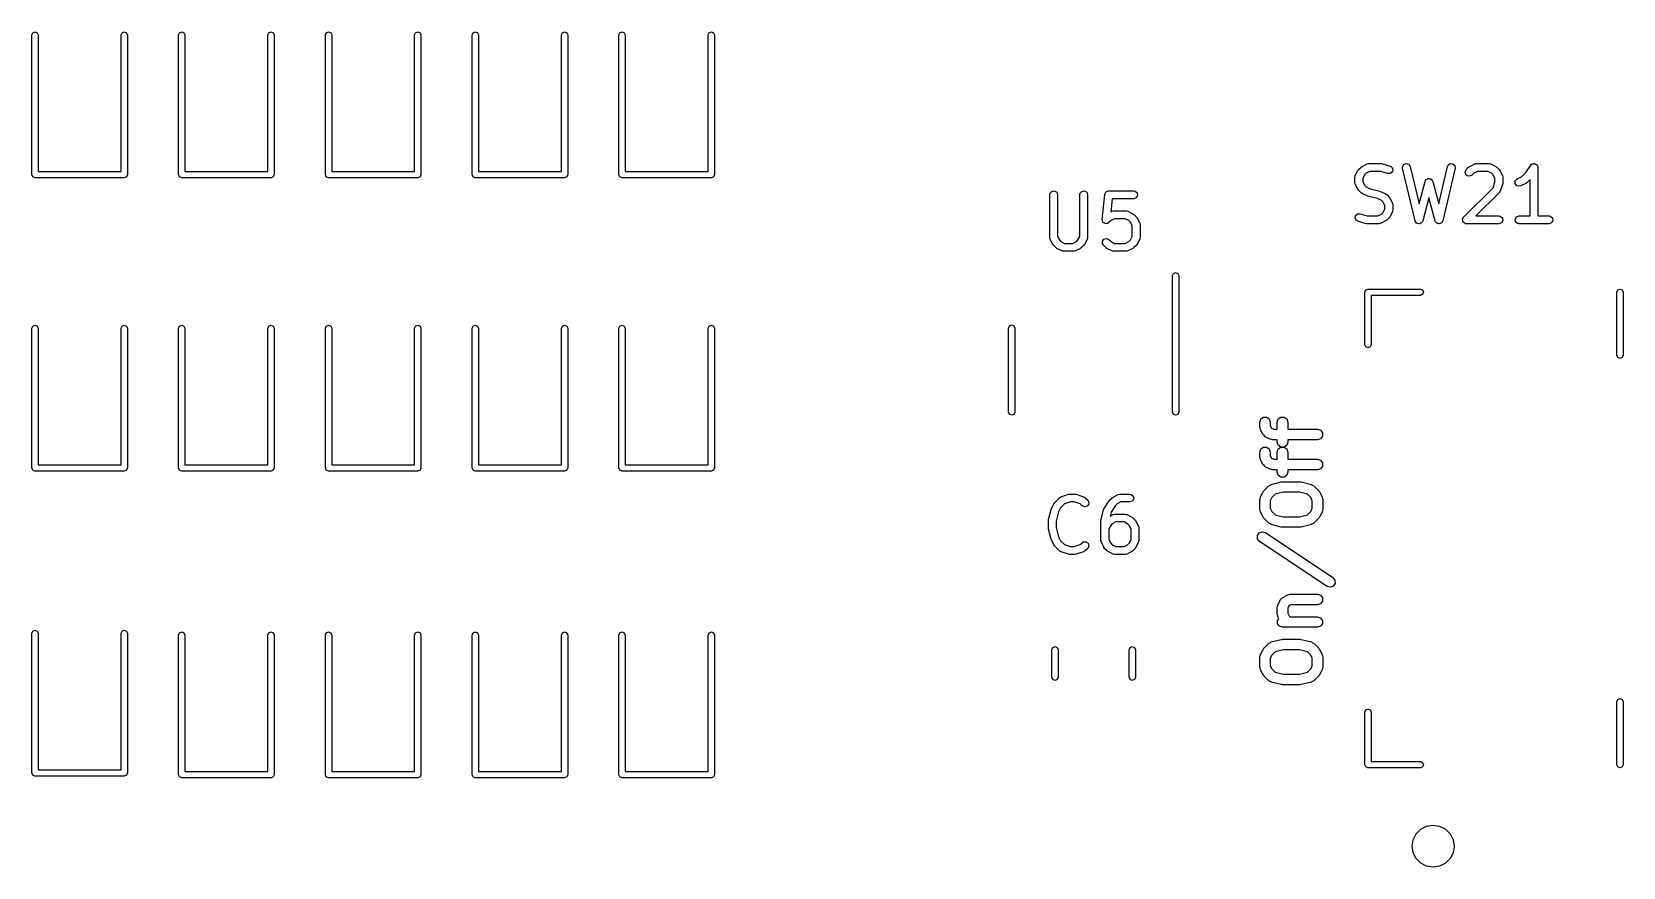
# Model space of a CAD drawing. Extents: x 32 to 173, y -120 to -34.
# Drawn here: x 143.11 to 173.4, y -93.29 to -77.38 of the extents above; entities that cross this region are included whole.
import ezdxf

# ---------------------------------------------------------------- set-up
doc = ezdxf.new("R2010")
doc.units = 0
doc.layers.add('BLACK', color=7, linetype='CONTINUOUS')

msp = doc.modelspace()

# ---------------------------------------------------------------- linework, layer by layer
at = {"layer": 'BLACK', "linetype": 'CONTINUOUS'}
for p, q in [((143.108, -77.436), (143.126, -77.3936)), ((143.108, -80.096), (143.108, -77.436)), ((143.126, -77.3936), (143.168, -77.376)), ((143.168, -77.376), (143.21, -77.3936)), ((143.21, -77.3936), (143.228, -77.436)), ((143.228, -77.436), (143.228, -80.036)), ((144.808, -77.436), (144.826, -77.3936)), ((144.808, -80.036), (144.808, -77.436)), ((144.826, -77.3936), (144.868, -77.376)), ((144.868, -77.376), (144.91, -77.3936)), ((144.91, -77.3936), (144.928, -77.436)), ((144.928, -77.436), (144.928, -80.096)), ((145.902, -77.436), (145.92, -77.3936)), ((145.902, -80.096), (145.902, -77.436)), ((145.92, -77.3936), (145.962, -77.376)), ((145.962, -77.376), (146.004, -77.3936)), ((146.004, -77.3936), (146.022, -77.436)), ((146.022, -77.436), (146.022, -80.036)), ((147.602, -77.436), (147.62, -77.3936)), ((147.602, -80.036), (147.602, -77.436)), ((147.62, -77.3936), (147.662, -77.376)), ((147.662, -77.376), (147.704, -77.3936)), ((147.704, -77.3936), (147.722, -77.436)), ((147.722, -77.436), (147.722, -80.096)), ((148.696, -77.436), (148.714, -77.3936)), ((148.696, -80.096), (148.696, -77.436)), ((148.714, -77.3936), (148.756, -77.376)), ((148.756, -77.376), (148.798, -77.3936)), ((148.798, -77.3936), (148.816, -77.436)), ((148.816, -77.436), (148.816, -80.036)), ((150.396, -77.436), (150.414, -77.3936)), ((150.396, -80.036), (150.396, -77.436)), ((150.414, -77.3936), (150.456, -77.376)), ((150.456, -77.376), (150.498, -77.3936)), ((150.498, -77.3936), (150.516, -77.436)), ((150.516, -77.436), (150.516, -80.096)), ((151.49, -77.436), (151.508, -77.3936)), ((151.49, -80.096), (151.49, -77.436)), ((151.508, -77.3936), (151.55, -77.376)), ((151.55, -77.376), (151.592, -77.3936)), ((151.592, -77.3936), (151.61, -77.436)), ((151.61, -77.436), (151.61, -80.036)), ((153.19, -77.436), (153.208, -77.3936)), ((153.19, -80.036), (153.19, -77.436)), ((153.208, -77.3936), (153.25, -77.376)), ((153.25, -77.376), (153.292, -77.3936)), ((153.292, -77.3936), (153.31, -77.436)), ((153.31, -77.436), (153.31, -80.096)), ((154.284, -77.436), (154.302, -77.3936)), ((154.284, -80.096), (154.284, -77.436)), ((154.302, -77.3936), (154.344, -77.376)), ((154.344, -77.376), (154.386, -77.3936)), ((154.386, -77.3936), (154.404, -77.436)), ((154.404, -77.436), (154.404, -80.036)), ((155.984, -77.436), (156.002, -77.3936)), ((155.984, -80.036), (155.984, -77.436)), ((156.002, -77.3936), (156.044, -77.376)), ((156.044, -77.376), (156.086, -77.3936)), ((156.086, -77.3936), (156.104, -77.436)), ((156.104, -77.436), (156.104, -80.096)), ((168.365, -80.001), (168.413, -79.9534)), ((168.413, -79.9534), (168.431, -79.9405)), ((168.431, -79.9405), (168.432, -79.9394)), ((168.432, -79.9394), (168.527, -79.8917)), ((168.527, -79.8917), (168.552, -79.8843)), ((168.552, -79.8843), (168.557, -79.8854)), ((168.557, -79.8854), (168.561, -79.8838)), ((168.561, -79.8838), (168.799, -79.8838)), ((168.799, -79.8838), (168.821, -79.8877)), ((168.821, -79.8877), (168.823, -79.8877)), ((168.823, -79.8877), (168.966, -79.9353)), ((168.966, -79.9353), (168.989, -79.9477)), ((168.989, -79.9477), (169.015, -79.9914)), ((169.201, -79.9502), (169.224, -79.9043)), ((169.202, -79.9762), (169.201, -79.9502)), ((169.224, -79.9043), (169.271, -79.8839)), ((169.271, -79.8839), (169.32, -79.8986)), ((169.32, -79.8986), (169.348, -79.9414)), ((169.348, -79.9414), (169.517, -80.6523)), ((169.89, -80.6523), (170.059, -79.9414)), ((170.059, -79.9414), (170.07, -79.9175)), ((170.07, -79.9175), (170.111, -79.8869)), ((170.111, -79.8869), (170.162, -79.89)), ((170.162, -79.89), (170.199, -79.9252)), ((170.199, -79.9252), (170.205, -79.9762)), ((170.413, -80.001), (170.46, -79.9534)), ((170.46, -79.9534), (170.479, -79.9405)), ((170.479, -79.9405), (170.48, -79.9394)), ((170.48, -79.9394), (170.575, -79.8917)), ((170.575, -79.8917), (170.6, -79.8843)), ((170.6, -79.8843), (170.604, -79.8854)), ((170.604, -79.8854), (170.609, -79.8838)), ((170.609, -79.8838), (170.847, -79.8838)), ((170.847, -79.8838), (170.872, -79.8883)), ((170.872, -79.8883), (170.876, -79.8912)), ((170.876, -79.8912), (170.88, -79.8917)), ((170.88, -79.8917), (170.975, -79.9394)), ((170.975, -79.9394), (170.993, -79.9527)), ((170.993, -79.9527), (170.995, -79.9534)), ((170.995, -79.9534), (171.043, -80.001)), ((171.55, -80.0539), (171.641, -79.9172)), ((171.641, -79.9172), (171.659, -79.8984)), ((171.659, -79.8984), (171.664, -79.8972)), ((171.664, -79.8972), (171.666, -79.8939)), ((171.666, -79.8939), (171.688, -79.8901)), ((171.688, -79.8901), (171.709, -79.884)), ((171.709, -79.884), (171.713, -79.8857)), ((171.713, -79.8857), (171.717, -79.885)), ((171.717, -79.885), (171.736, -79.8958)), ((171.736, -79.8958), (171.756, -79.9046)), ((171.756, -79.9046), (171.758, -79.9085)), ((171.758, -79.9085), (171.761, -79.9106)), ((171.761, -79.9106), (171.769, -79.9311)), ((171.769, -79.9311), (171.778, -79.9506)), ((171.778, -79.9506), (171.777, -79.9548)), ((171.777, -79.9548), (171.779, -79.9588)), ((171.779, -79.9588), (171.779, -80.8838)), ((143.126, -80.1384), (143.108, -80.096)), ((143.108, -80.096), (143.108, -80.096)), ((143.168, -80.156), (143.126, -80.1384)), ((144.868, -80.156), (143.168, -80.156)), ((143.228, -80.036), (144.808, -80.036)), ((144.91, -80.1384), (144.868, -80.156)), ((144.928, -80.096), (144.91, -80.1384)), ((145.92, -80.1384), (145.902, -80.096)), ((145.962, -80.156), (145.92, -80.1384)), ((147.662, -80.156), (145.962, -80.156)), ((146.022, -80.036), (147.602, -80.036)), ((147.704, -80.1384), (147.662, -80.156)), ((147.722, -80.096), (147.704, -80.1384)), ((148.714, -80.1384), (148.696, -80.096)), ((148.756, -80.156), (148.714, -80.1384)), ((150.456, -80.156), (148.756, -80.156)), ((148.816, -80.036), (150.396, -80.036)), ((150.498, -80.1384), (150.456, -80.156)), ((150.516, -80.096), (150.498, -80.1384)), ((151.508, -80.1384), (151.49, -80.096)), ((151.55, -80.156), (151.508, -80.1384)), ((153.25, -80.156), (151.55, -80.156)), ((151.61, -80.036), (153.19, -80.036)), ((153.292, -80.1384), (153.25, -80.156)), ((153.31, -80.096), (153.292, -80.1384)), ((154.302, -80.1384), (154.284, -80.096)), ((154.344, -80.156), (154.302, -80.1384)), ((156.044, -80.156), (154.344, -80.156)), ((154.404, -80.036), (155.984, -80.036)), ((156.086, -80.1384), (156.044, -80.156)), ((156.104, -80.096), (156.086, -80.1384)), ((168.295, -80.1493), (168.3, -80.1236)), ((168.295, -80.2445), (168.295, -80.1493)), ((168.297, -80.2487), (168.295, -80.2445)), ((168.296, -80.2531), (168.297, -80.2487)), ((168.303, -80.2781), (168.296, -80.2531)), ((168.3, -80.1236), (168.303, -80.1202)), ((168.303, -80.1158), (168.351, -80.0205)), ((168.303, -80.1202), (168.303, -80.1158)), ((168.351, -80.3733), (168.303, -80.2781)), ((168.351, -80.0205), (168.364, -80.0025)), ((168.364, -80.0025), (168.365, -80.001)), ((168.48, -80.0985), (168.445, -80.167)), ((168.445, -80.167), (168.445, -80.2268)), ((168.445, -80.2268), (168.48, -80.2953)), ((168.51, -80.0681), (168.48, -80.0985)), ((168.579, -80.0338), (168.51, -80.0681)), ((168.787, -80.0338), (168.579, -80.0338)), ((168.918, -80.0776), (168.787, -80.0338)), ((168.969, -80.0762), (168.918, -80.0776)), ((169.008, -80.0421), (168.969, -80.0762)), ((169.015, -79.9914), (169.008, -80.0421)), ((169.44, -80.9762), (169.202, -79.9762)), ((169.517, -80.6523), (169.631, -80.2252)), ((169.631, -80.2252), (169.642, -80.2016)), ((169.642, -80.2016), (169.648, -80.1976)), ((169.648, -80.1976), (169.651, -80.1914)), ((169.651, -80.1914), (169.668, -80.1833)), ((169.668, -80.1833), (169.684, -80.1721)), ((169.684, -80.1721), (169.691, -80.1727)), ((169.691, -80.1727), (169.697, -80.1698)), ((169.697, -80.1698), (169.716, -80.1749)), ((169.716, -80.1749), (169.735, -80.1765)), ((169.735, -80.1765), (169.74, -80.1814)), ((169.74, -80.1814), (169.747, -80.1831)), ((169.747, -80.1831), (169.758, -80.199)), ((169.758, -80.199), (169.772, -80.2128)), ((169.772, -80.2128), (169.772, -80.2196)), ((169.772, -80.2196), (169.776, -80.2252)), ((169.776, -80.2252), (169.89, -80.6523)), ((170.205, -79.9762), (169.967, -80.9762)), ((170.391, -80.0475), (170.413, -80.001)), ((170.404, -80.0971), (170.391, -80.0475)), ((170.446, -80.1265), (170.404, -80.0971)), ((170.497, -80.122), (170.446, -80.1265)), ((170.519, -80.1071), (170.497, -80.122)), ((170.558, -80.0681), (170.519, -80.1071)), ((170.626, -80.0338), (170.558, -80.0681)), ((170.829, -80.0338), (170.626, -80.0338)), ((170.897, -80.0681), (170.829, -80.0338)), ((170.928, -80.0985), (170.897, -80.0681)), ((170.924, -80.3469), (170.962, -80.2324)), ((170.962, -80.167), (170.928, -80.0985)), ((170.962, -80.2324), (170.962, -80.167)), ((171.043, -80.001), (171.055, -80.0194)), ((171.055, -80.0194), (171.057, -80.0205)), ((171.057, -80.0205), (171.104, -80.1158)), ((171.108, -80.2683), (171.061, -80.4111)), ((171.104, -80.1158), (171.112, -80.1407)), ((171.112, -80.2445), (171.108, -80.2666)), ((171.108, -80.2666), (171.108, -80.2683)), ((171.112, -80.1407), (171.111, -80.1451)), ((171.111, -80.1451), (171.112, -80.1493)), ((171.112, -80.1493), (171.112, -80.2445)), ((171.346, -80.2659), (171.349, -80.2147)), ((171.377, -80.3071), (171.346, -80.2659)), ((171.349, -80.2147), (171.385, -80.1775)), ((171.385, -80.1775), (171.469, -80.1353)), ((171.547, -80.264), (171.452, -80.3116)), ((171.469, -80.1353), (171.55, -80.0539)), ((171.548, -80.2628), (171.547, -80.264)), ((171.566, -80.2499), (171.548, -80.2628)), ((171.629, -80.1875), (171.566, -80.2499)), ((171.629, -80.8838), (171.629, -80.1875)), ((162.485, -80.4808), (162.49, -80.4552)), ((162.485, -81.2903), (162.485, -80.4808)), ((162.49, -80.4552), (162.523, -80.4159)), ((162.523, -80.4159), (162.573, -80.407)), ((162.573, -80.407), (162.618, -80.4326)), ((162.618, -80.4326), (162.635, -80.4808)), ((162.635, -80.4808), (162.635, -81.2726)), ((163.057, -80.4808), (163.061, -80.4552)), ((163.057, -81.2726), (163.057, -80.4808)), ((163.061, -80.4552), (163.094, -80.4159)), ((163.094, -80.4159), (163.145, -80.407)), ((163.145, -80.407), (163.189, -80.4326)), ((163.189, -80.4326), (163.207, -80.4808)), ((163.207, -80.4808), (163.207, -81.2903)), ((163.485, -80.9495), (163.533, -80.4734)), ((163.533, -80.4734), (163.534, -80.4695)), ((163.534, -80.4678), (163.535, -80.4651)), ((163.534, -80.4695), (163.534, -80.4678)), ((163.535, -80.4651), (163.54, -80.4483)), ((163.54, -80.4483), (163.552, -80.4372)), ((163.552, -80.4372), (163.56, -80.4234)), ((163.56, -80.4234), (163.569, -80.4198)), ((163.569, -80.4198), (163.577, -80.4125)), ((163.577, -80.4125), (163.593, -80.4113)), ((163.593, -80.4113), (163.608, -80.4058)), ((163.608, -80.4058), (164.084, -80.4058)), ((163.676, -80.5558), (163.651, -80.804)), ((164.084, -80.5558), (163.676, -80.5558)), ((164.084, -80.4058), (164.11, -80.4103)), ((164.132, -80.5383), (164.084, -80.5558)), ((164.11, -80.4103), (164.149, -80.4433)), ((164.158, -80.4938), (164.132, -80.5383)), ((164.149, -80.4433), (164.158, -80.4938)), ((168.352, -80.3744), (168.351, -80.3733)), ((168.365, -80.3928), (168.352, -80.3744)), ((168.413, -80.4404), (168.365, -80.3928)), ((168.414, -80.4411), (168.413, -80.4404)), ((168.432, -80.4545), (168.414, -80.4411)), ((168.527, -80.5021), (168.432, -80.4545)), ((168.48, -80.2953), (168.51, -80.3258)), ((168.51, -80.3258), (168.587, -80.3642)), ((168.531, -80.5025), (168.527, -80.5021)), ((168.543, -80.5078), (168.531, -80.5025)), ((168.725, -80.5534), (168.543, -80.5078)), ((168.587, -80.3642), (168.77, -80.4099)), ((168.802, -80.5919), (168.725, -80.5534)), ((168.77, -80.4099), (168.781, -80.4151)), ((168.781, -80.4151), (168.785, -80.4155)), ((168.785, -80.4155), (168.88, -80.4632)), ((168.88, -80.4632), (168.898, -80.4765)), ((168.898, -80.4765), (168.9, -80.4772)), ((168.9, -80.4772), (168.947, -80.5248)), ((168.947, -80.5248), (168.96, -80.5432)), ((168.96, -80.5432), (168.961, -80.5443)), ((168.961, -80.5443), (169.009, -80.6396)), ((169.704, -80.5356), (169.586, -80.9781)), ((169.822, -80.9781), (169.704, -80.5356)), ((170.365, -80.9058), (170.924, -80.3469)), ((171.043, -80.4404), (170.599, -80.8838)), ((171.044, -80.4364), (171.043, -80.4404)), ((171.048, -80.434), (171.044, -80.4364)), ((171.061, -80.4111), (171.048, -80.434)), ((171.427, -80.319), (171.377, -80.3071)), ((171.452, -80.3116), (171.427, -80.319)), ((163.651, -80.804), (163.669, -80.7947)), ((163.669, -80.7947), (163.694, -80.7873)), ((163.694, -80.7873), (163.699, -80.7883)), ((163.699, -80.7883), (163.703, -80.7868)), ((163.703, -80.7868), (163.941, -80.7868)), ((163.941, -80.7868), (163.967, -80.7913)), ((163.967, -80.7913), (163.97, -80.7942)), ((163.97, -80.7942), (163.975, -80.7947)), ((163.975, -80.7947), (164.07, -80.8423)), ((164.07, -80.8423), (164.088, -80.8557)), ((164.088, -80.8557), (164.089, -80.8564)), ((164.089, -80.8564), (164.137, -80.904)), ((168.297, -80.9262), (168.305, -80.8755)), ((168.305, -80.8755), (168.343, -80.8414)), ((168.343, -80.8414), (168.394, -80.84)), ((168.394, -80.84), (168.526, -80.8838)), ((168.526, -80.8838), (168.734, -80.8838)), ((168.734, -80.8838), (168.802, -80.8496)), ((168.833, -80.6223), (168.802, -80.5919)), ((168.802, -80.8496), (168.833, -80.8192)), ((168.867, -80.6908), (168.833, -80.6223)), ((168.833, -80.8192), (168.867, -80.7506)), ((168.867, -80.7506), (168.867, -80.6908)), ((169.009, -80.8019), (168.961, -80.8971)), ((169.009, -80.6396), (169.016, -80.6645)), ((169.012, -80.794), (169.009, -80.7974)), ((169.009, -80.7974), (169.009, -80.8019)), ((169.017, -80.7683), (169.012, -80.794)), ((169.016, -80.6645), (169.015, -80.6689)), ((169.015, -80.6689), (169.017, -80.6731)), ((169.017, -80.6731), (169.017, -80.7683)), ((170.599, -80.8838), (171.037, -80.8838)), ((171.037, -80.8838), (171.063, -80.8883)), ((171.37, -80.9014), (171.418, -80.8838)), ((171.418, -80.8838), (171.629, -80.8838)), ((171.779, -80.8838), (171.99, -80.8838)), ((171.99, -80.8838), (172.015, -80.8883)), ((163.486, -80.95), (163.485, -80.9495)), ((163.485, -80.9505), (163.486, -80.95)), ((163.492, -80.9748), (163.485, -80.9505)), ((163.498, -80.9993), (163.492, -80.9748)), ((163.499, -80.9995), (163.498, -80.9993)), ((163.499, -81), (163.499, -80.9995)), ((163.519, -81.0145), (163.499, -81)), ((163.54, -81.0292), (163.519, -81.0145)), ((163.541, -81.0295), (163.54, -81.0292)), ((163.54, -81.0292), (163.54, -81.0292)), ((163.566, -81.0273), (163.541, -81.0295)), ((163.591, -81.0254), (163.566, -81.0273)), ((163.592, -81.025), (163.591, -81.025)), ((163.591, -81.025), (163.591, -81.0254)), ((163.613, -81.01), (163.592, -81.025)), ((163.652, -80.971), (163.613, -81.01)), ((163.721, -80.9368), (163.652, -80.971)), ((163.923, -80.9368), (163.721, -80.9368)), ((163.992, -80.971), (163.923, -80.9368)), ((164.022, -81.0014), (163.992, -80.971)), ((164.057, -81.07), (164.022, -81.0014)), ((164.057, -81.2726), (164.057, -81.07)), ((164.137, -80.904), (164.15, -80.9223)), ((164.15, -80.9223), (164.151, -80.9235)), ((164.151, -80.9235), (164.199, -81.0187)), ((164.199, -81.0187), (164.206, -81.0437)), ((164.206, -81.0437), (164.205, -81.048)), ((164.205, -81.048), (164.207, -81.0522)), ((164.207, -81.0522), (164.207, -81.2903)), ((168.324, -80.9699), (168.297, -80.9262)), ((168.347, -80.9824), (168.324, -80.9699)), ((168.49, -81.03), (168.347, -80.9824)), ((168.491, -81.0299), (168.49, -81.03)), ((168.513, -81.0338), (168.491, -81.0299)), ((168.751, -81.0338), (168.513, -81.0338)), ((168.756, -81.0323), (168.751, -81.0338)), ((168.76, -81.0333), (168.756, -81.0323)), ((168.785, -81.0259), (168.76, -81.0333)), ((168.88, -80.9783), (168.785, -81.0259)), ((168.881, -80.9771), (168.88, -80.9783)), ((168.9, -80.9642), (168.881, -80.9771)), ((168.947, -80.9166), (168.9, -80.9642)), ((168.948, -80.9151), (168.947, -80.9166)), ((168.961, -80.8971), (168.948, -80.9151)), ((169.445, -80.9828), (169.44, -80.9762)), ((169.445, -80.9906), (169.445, -80.9828)), ((169.458, -81.0036), (169.445, -80.9906)), ((169.469, -81.019), (169.458, -81.0036)), ((169.476, -81.0213), (169.469, -81.019)), ((169.482, -81.0268), (169.476, -81.0213)), ((169.5, -81.0284), (169.482, -81.0268)), ((169.518, -81.0337), (169.5, -81.0284)), ((169.525, -81.0306), (169.518, -81.0337)), ((169.533, -81.0312), (169.525, -81.0306)), ((169.548, -81.0206), (169.533, -81.0312)), ((169.565, -81.0133), (169.548, -81.0206)), ((169.568, -81.0063), (169.565, -81.0133)), ((169.575, -81.0018), (169.568, -81.0063)), ((169.586, -80.9781), (169.575, -81.0018)), ((169.826, -80.9846), (169.822, -80.9781)), ((169.827, -80.9924), (169.826, -80.9846)), ((169.841, -81.0051), (169.827, -80.9924)), ((169.851, -81.0202), (169.841, -81.0051)), ((169.859, -81.0222), (169.851, -81.0202)), ((169.865, -81.0277), (169.859, -81.0222)), ((169.883, -81.0287), (169.865, -81.0277)), ((169.901, -81.0335), (169.883, -81.0287)), ((169.908, -81.0302), (169.901, -81.0335)), ((169.916, -81.0307), (169.908, -81.0302)), ((169.931, -81.0197), (169.916, -81.0307)), ((169.947, -81.0119), (169.931, -81.0197)), ((169.951, -81.0048), (169.947, -81.0119)), ((169.957, -81.0001), (169.951, -81.0048)), ((169.967, -80.9762), (169.957, -81.0001)), ((170.343, -80.9523), (170.345, -80.9492)), ((170.349, -80.9741), (170.343, -80.9523)), ((170.344, -80.9458), (170.356, -80.9262)), ((170.345, -80.9492), (170.344, -80.9458)), ((170.353, -80.9963), (170.349, -80.9741)), ((170.356, -80.9985), (170.353, -80.9963)), ((170.356, -80.9262), (170.365, -80.9058)), ((170.357, -81.0018), (170.356, -80.9985)), ((170.375, -81.0148), (170.357, -81.0018)), ((170.392, -81.0293), (170.375, -81.0148)), ((170.397, -81.0301), (170.392, -81.0293)), ((170.399, -81.0313), (170.397, -81.0301)), ((170.402, -81.031), (170.399, -81.0313)), ((170.418, -81.0338), (170.402, -81.031)), ((171.037, -81.0338), (170.418, -81.0338)), ((171.085, -81.0163), (171.037, -81.0338)), ((171.063, -80.8883), (171.102, -80.9213)), ((171.111, -80.9718), (171.085, -81.0163)), ((171.102, -80.9213), (171.111, -80.9718)), ((171.344, -80.9458), (171.37, -80.9014)), ((171.353, -80.9963), (171.344, -80.9458)), ((171.392, -81.0293), (171.353, -80.9963)), ((171.418, -81.0338), (171.392, -81.0293)), ((171.99, -81.0338), (171.418, -81.0338)), ((172.038, -81.0163), (171.99, -81.0338)), ((172.015, -80.8883), (172.054, -80.9213)), ((172.063, -80.9718), (172.038, -81.0163)), ((172.054, -80.9213), (172.063, -80.9718)), ((162.487, -81.2946), (162.485, -81.2903)), ((162.486, -81.2989), (162.487, -81.2946)), ((162.493, -81.3239), (162.486, -81.2989)), ((162.541, -81.4191), (162.493, -81.3239)), ((162.542, -81.4202), (162.541, -81.4191)), ((162.555, -81.4386), (162.542, -81.4202)), ((162.602, -81.4862), (162.555, -81.4386)), ((162.604, -81.4869), (162.602, -81.4862)), ((162.622, -81.5003), (162.604, -81.4869)), ((162.635, -81.2726), (162.669, -81.3412)), ((162.669, -81.3412), (162.7, -81.3716)), ((162.7, -81.3716), (162.768, -81.4058)), ((162.768, -81.4058), (162.923, -81.4058)), ((162.923, -81.4058), (162.992, -81.3716)), ((162.992, -81.3716), (163.022, -81.3412)), ((163.022, -81.3412), (163.057, -81.2726)), ((163.089, -81.4862), (163.071, -81.4991)), ((163.137, -81.4386), (163.089, -81.4862)), ((163.138, -81.4371), (163.137, -81.4386)), ((163.151, -81.4191), (163.138, -81.4371)), ((163.199, -81.3239), (163.151, -81.4191)), ((163.202, -81.316), (163.199, -81.3194)), ((163.199, -81.3194), (163.199, -81.3239)), ((163.207, -81.2903), (163.202, -81.316)), ((163.488, -81.3662), (163.517, -81.3241)), ((163.492, -81.4173), (163.488, -81.3662)), ((163.507, -81.4386), (163.492, -81.4173)), ((163.555, -81.4862), (163.507, -81.4386)), ((163.517, -81.3241), (163.567, -81.3109)), ((163.556, -81.4869), (163.555, -81.4862)), ((163.574, -81.5003), (163.556, -81.4869)), ((163.567, -81.3109), (163.613, -81.3325)), ((163.613, -81.3325), (163.652, -81.3716)), ((163.652, -81.3716), (163.721, -81.4058)), ((163.721, -81.4058), (163.923, -81.4058)), ((163.923, -81.4058), (163.992, -81.3716)), ((163.992, -81.3716), (164.022, -81.3412)), ((164.022, -81.3412), (164.057, -81.2726)), ((164.089, -81.4862), (164.071, -81.4991)), ((164.137, -81.4386), (164.089, -81.4862)), ((164.138, -81.4371), (164.137, -81.4386)), ((164.151, -81.4191), (164.138, -81.4371)), ((164.199, -81.3239), (164.151, -81.4191)), ((164.202, -81.316), (164.199, -81.3194)), ((164.199, -81.3194), (164.199, -81.3239)), ((164.207, -81.2903), (164.202, -81.316)), ((162.717, -81.5479), (162.622, -81.5003)), ((162.721, -81.5484), (162.717, -81.5479)), ((162.725, -81.5513), (162.721, -81.5484)), ((162.751, -81.5558), (162.725, -81.5513)), ((162.941, -81.5558), (162.751, -81.5558)), ((162.945, -81.5543), (162.941, -81.5558)), ((162.95, -81.5553), (162.945, -81.5543)), ((162.975, -81.5479), (162.95, -81.5553)), ((163.07, -81.5003), (162.975, -81.5479)), ((163.071, -81.4991), (163.07, -81.5003)), ((163.669, -81.5479), (163.574, -81.5003)), ((163.674, -81.5484), (163.669, -81.5479)), ((163.677, -81.5513), (163.674, -81.5484)), ((163.703, -81.5558), (163.677, -81.5513)), ((163.941, -81.5558), (163.703, -81.5558)), ((163.945, -81.5543), (163.941, -81.5558)), ((163.95, -81.5553), (163.945, -81.5543)), ((163.975, -81.5479), (163.95, -81.5553)), ((164.07, -81.5003), (163.975, -81.5479)), ((164.071, -81.4991), (164.07, -81.5003)), ((164.822, -82.02), (164.84, -81.9776)), ((164.822, -83.82), (164.822, -82.02)), ((164.84, -81.9776), (164.882, -81.96)), ((164.882, -81.96), (164.924, -81.9776)), ((164.924, -81.9776), (164.942, -82.02)), ((164.942, -82.02), (164.942, -83.82)), ((168.482, -82.336), (168.5, -82.2936)), ((168.482, -83.336), (168.482, -82.336)), ((168.5, -82.2936), (168.542, -82.276)), ((168.542, -82.276), (169.542, -82.276)), ((169.542, -82.396), (168.602, -82.396)), ((168.602, -82.396), (168.602, -83.336)), ((169.542, -82.276), (169.584, -82.2936)), ((169.584, -82.3784), (169.542, -82.396)), ((169.584, -82.2936), (169.602, -82.336)), ((169.602, -82.336), (169.584, -82.3784)), ((173.282, -82.336), (173.3, -82.2936)), ((173.282, -83.536), (173.282, -82.336)), ((173.3, -82.2936), (173.342, -82.276)), ((173.342, -82.276), (173.384, -82.2936)), ((173.384, -82.2936), (173.402, -82.336)), ((173.402, -82.336), (173.402, -83.536)), ((143.108, -83.024), (143.126, -82.9816)), ((143.126, -82.9816), (143.168, -82.964)), ((143.168, -82.964), (143.21, -82.9816)), ((143.21, -82.9816), (143.228, -83.024)), ((144.808, -83.024), (144.826, -82.9816)), ((144.826, -82.9816), (144.868, -82.964)), ((144.868, -82.964), (144.91, -82.9816)), ((144.91, -82.9816), (144.928, -83.024)), ((145.902, -83.024), (145.92, -82.9816)), ((145.92, -82.9816), (145.962, -82.964)), ((145.962, -82.964), (146.004, -82.9816)), ((146.004, -82.9816), (146.022, -83.024)), ((147.602, -83.024), (147.62, -82.9816)), ((147.62, -82.9816), (147.662, -82.964)), ((147.662, -82.964), (147.704, -82.9816)), ((147.704, -82.9816), (147.722, -83.024)), ((148.696, -83.024), (148.714, -82.9816)), ((148.714, -82.9816), (148.756, -82.964)), ((148.756, -82.964), (148.798, -82.9816)), ((148.798, -82.9816), (148.816, -83.024)), ((150.396, -83.024), (150.414, -82.9816)), ((150.414, -82.9816), (150.456, -82.964)), ((150.456, -82.964), (150.498, -82.9816)), ((150.498, -82.9816), (150.516, -83.024)), ((151.49, -83.024), (151.508, -82.9816)), ((151.508, -82.9816), (151.55, -82.964)), ((151.55, -82.964), (151.592, -82.9816)), ((151.592, -82.9816), (151.61, -83.024)), ((153.19, -83.024), (153.208, -82.9816)), ((153.208, -82.9816), (153.25, -82.964)), ((153.25, -82.964), (153.292, -82.9816)), ((153.292, -82.9816), (153.31, -83.024)), ((154.284, -83.024), (154.302, -82.9816)), ((154.302, -82.9816), (154.344, -82.964)), ((154.344, -82.964), (154.386, -82.9816)), ((154.386, -82.9816), (154.404, -83.024)), ((155.984, -83.024), (156.002, -82.9816)), ((156.002, -82.9816), (156.044, -82.964)), ((156.044, -82.964), (156.086, -82.9816)), ((156.086, -82.9816), (156.104, -83.024)), ((161.702, -83.02), (161.72, -82.9776)), ((161.72, -82.9776), (161.762, -82.96)), ((161.762, -82.96), (161.804, -82.9776)), ((161.804, -82.9776), (161.822, -83.02)), ((143.108, -85.684), (143.108, -83.024)), ((143.228, -83.024), (143.228, -85.624)), ((144.808, -85.624), (144.808, -83.024)), ((144.928, -83.024), (144.928, -85.684)), ((145.902, -85.684), (145.902, -83.024)), ((146.022, -83.024), (146.022, -85.624)), ((147.602, -85.624), (147.602, -83.024)), ((147.722, -83.024), (147.722, -85.684)), ((148.696, -85.684), (148.696, -83.024)), ((148.816, -83.024), (148.816, -85.624)), ((150.396, -85.624), (150.396, -83.024)), ((150.516, -83.024), (150.516, -85.684)), ((151.49, -85.684), (151.49, -83.024)), ((151.61, -83.024), (151.61, -85.624)), ((153.19, -85.624), (153.19, -83.024)), ((153.31, -83.024), (153.31, -85.684)), ((154.284, -85.684), (154.284, -83.024)), ((154.404, -83.024), (154.404, -85.624)), ((155.984, -85.624), (155.984, -83.024)), ((156.104, -83.024), (156.104, -85.684)), ((161.702, -83.82), (161.702, -83.02)), ((161.822, -83.02), (161.822, -83.82)), ((168.5, -83.3784), (168.482, -83.336)), ((168.542, -83.396), (168.5, -83.3784)), ((168.584, -83.3784), (168.542, -83.396)), ((168.602, -83.336), (168.584, -83.3784)), ((173.3, -83.5784), (173.282, -83.536)), ((173.342, -83.596), (173.3, -83.5784)), ((173.384, -83.5784), (173.342, -83.596)), ((173.402, -83.536), (173.384, -83.5784)), ((161.702, -84.62), (161.702, -83.82)), ((161.822, -83.82), (161.822, -84.62)), ((164.822, -84.62), (164.822, -83.82)), ((164.942, -83.82), (164.942, -84.62)), ((161.72, -84.6624), (161.702, -84.62)), ((161.762, -84.68), (161.72, -84.6624)), ((161.804, -84.6624), (161.762, -84.68)), ((161.822, -84.62), (161.804, -84.6624)), ((164.84, -84.6624), (164.822, -84.62)), ((164.882, -84.68), (164.84, -84.6624)), ((164.924, -84.6624), (164.882, -84.68)), ((164.942, -84.62), (164.924, -84.6624)), ((166.484, -84.8088), (166.503, -84.75)), ((166.484, -84.9041), (166.484, -84.8088)), ((166.503, -84.75), (166.553, -84.7137)), ((166.553, -84.7137), (166.615, -84.7137)), ((166.615, -84.7137), (166.665, -84.75)), ((166.665, -84.75), (166.684, -84.8088)), ((166.684, -84.8088), (166.684, -84.8804)), ((166.818, -84.8088), (166.837, -84.75)), ((166.818, -84.9469), (166.818, -84.8088)), ((166.837, -84.75), (166.887, -84.7137)), ((166.887, -84.7137), (166.948, -84.7137)), ((166.948, -84.7137), (166.998, -84.75)), ((166.998, -84.75), (167.018, -84.8088)), ((167.018, -84.8088), (167.018, -84.9469)), ((166.491, -84.926), (166.484, -84.9041)), ((166.495, -84.9488), (166.491, -84.926)), ((166.542, -85.044), (166.495, -84.9488)), ((166.543, -85.0446), (166.542, -85.044)), ((166.543, -85.0454), (166.543, -85.0446)), ((166.565, -85.0665), (166.543, -85.0454)), ((166.586, -85.088), (166.565, -85.0665)), ((166.587, -85.0882), (166.586, -85.088)), ((166.587, -85.0887), (166.587, -85.0882)), ((166.682, -85.1364), (166.587, -85.0887)), ((166.684, -84.8804), (166.706, -84.9248)), ((166.706, -84.9248), (166.751, -84.9469)), ((166.751, -84.9469), (166.818, -84.9469)), ((167.018, -84.9469), (167.584, -84.9469)), ((167.584, -84.9469), (167.643, -84.966)), ((167.643, -84.966), (167.679, -85.016)), ((167.679, -85.0778), (167.643, -85.1278)), ((167.679, -85.016), (167.679, -85.0778)), ((166.484, -85.3802), (166.503, -85.3215)), ((166.484, -85.4755), (166.484, -85.3802)), ((166.503, -85.3215), (166.553, -85.2851)), ((166.553, -85.2851), (166.615, -85.2851)), ((166.615, -85.2851), (166.665, -85.3215)), ((166.665, -85.3215), (166.684, -85.3802)), ((166.705, -85.1398), (166.682, -85.1364)), ((166.684, -85.3802), (166.684, -85.4519)), ((166.727, -85.1469), (166.705, -85.1398)), ((166.818, -85.1469), (166.727, -85.1469)), ((166.818, -85.1898), (166.818, -85.1469)), ((166.837, -85.2485), (166.818, -85.1898)), ((166.818, -85.3802), (166.837, -85.3215)), ((166.818, -85.5183), (166.818, -85.3802)), ((166.887, -85.2849), (166.837, -85.2485)), ((166.837, -85.3215), (166.887, -85.2851)), ((166.948, -85.2849), (166.887, -85.2849)), ((166.887, -85.2851), (166.948, -85.2851)), ((166.998, -85.2485), (166.948, -85.2849)), ((166.948, -85.2851), (166.998, -85.3215)), ((167.018, -85.1898), (166.998, -85.2485)), ((166.998, -85.3215), (167.018, -85.3802)), ((167.584, -85.1469), (167.018, -85.1469)), ((167.018, -85.1469), (167.018, -85.1898)), ((167.018, -85.3802), (167.018, -85.5183)), ((167.643, -85.1278), (167.584, -85.1469)), ((143.126, -85.7264), (143.108, -85.684)), ((143.168, -85.744), (143.126, -85.7264)), ((143.228, -85.624), (144.808, -85.624)), ((144.91, -85.7264), (144.868, -85.744)), ((144.928, -85.684), (144.91, -85.7264)), ((145.92, -85.7264), (145.902, -85.684)), ((145.902, -85.684), (145.902, -85.684)), ((145.962, -85.744), (145.92, -85.7264)), ((146.022, -85.624), (147.602, -85.624)), ((147.704, -85.7264), (147.662, -85.744)), ((147.722, -85.684), (147.704, -85.7264)), ((148.714, -85.7264), (148.696, -85.684)), ((148.696, -85.684), (148.696, -85.684)), ((148.756, -85.744), (148.714, -85.7264)), ((148.816, -85.624), (150.396, -85.624)), ((150.498, -85.7264), (150.456, -85.744)), ((150.516, -85.684), (150.498, -85.7264)), ((151.508, -85.7264), (151.49, -85.684)), ((151.55, -85.744), (151.508, -85.7264)), ((151.61, -85.624), (153.19, -85.624)), ((153.292, -85.7264), (153.25, -85.744)), ((153.31, -85.684), (153.292, -85.7264)), ((154.302, -85.7264), (154.284, -85.684)), ((154.344, -85.744), (154.302, -85.7264)), ((154.404, -85.624), (155.984, -85.624)), ((156.086, -85.7264), (156.044, -85.744)), ((156.104, -85.684), (156.086, -85.7264)), ((166.491, -85.4974), (166.484, -85.4755)), ((166.495, -85.5202), (166.491, -85.4974)), ((166.542, -85.6154), (166.495, -85.5202)), ((166.543, -85.616), (166.542, -85.6154)), ((166.543, -85.6168), (166.543, -85.616)), ((166.565, -85.638), (166.543, -85.6168)), ((166.586, -85.6595), (166.565, -85.638)), ((166.587, -85.6596), (166.586, -85.6595)), ((166.587, -85.6602), (166.587, -85.6596)), ((166.682, -85.7078), (166.587, -85.6602)), ((166.705, -85.7112), (166.682, -85.7078)), ((166.684, -85.4519), (166.706, -85.4962)), ((166.727, -85.7183), (166.705, -85.7112)), ((166.706, -85.4962), (166.751, -85.5183)), ((166.818, -85.7183), (166.727, -85.7183)), ((166.751, -85.5183), (166.818, -85.5183)), ((166.818, -85.7612), (166.818, -85.7183)), ((167.018, -85.5183), (167.584, -85.5183)), ((167.584, -85.7183), (167.018, -85.7183)), ((167.018, -85.7183), (167.018, -85.7612)), ((167.584, -85.5183), (167.643, -85.5374)), ((167.643, -85.6992), (167.584, -85.7183)), ((167.643, -85.5374), (167.679, -85.5874)), ((167.679, -85.6492), (167.643, -85.6992)), ((167.679, -85.5874), (167.679, -85.6492)), ((144.868, -85.744), (143.168, -85.744)), ((147.662, -85.744), (145.962, -85.744)), ((150.456, -85.744), (148.756, -85.744)), ((153.25, -85.744), (151.55, -85.744)), ((156.044, -85.744), (154.344, -85.744)), ((166.561, -86.1191), (166.656, -86.0238)), ((166.656, -86.0238), (166.68, -86.0117)), ((166.68, -86.0117), (166.703, -85.9975)), ((166.703, -85.9975), (166.893, -85.9499)), ((166.837, -85.82), (166.818, -85.7612)), ((166.887, -85.8563), (166.837, -85.82)), ((166.948, -85.8563), (166.887, -85.8563)), ((166.893, -85.9499), (166.906, -85.9508)), ((166.906, -85.9508), (166.918, -85.9469)), ((166.918, -85.9469), (167.251, -85.9469)), ((166.998, -85.82), (166.948, -85.8563)), ((167.018, -85.7612), (166.998, -85.82)), ((167.251, -85.9469), (167.263, -85.9508)), ((167.263, -85.9508), (167.275, -85.9499)), ((167.275, -85.9499), (167.466, -85.9975)), ((167.466, -85.9975), (167.488, -86.0117)), ((167.488, -86.0117), (167.512, -86.0238)), ((167.512, -86.0238), (167.607, -86.1191)), ((162.578, -86.3466), (162.674, -86.2514)), ((162.674, -86.2514), (162.695, -86.2365)), ((162.695, -86.2365), (162.7, -86.2361)), ((162.7, -86.2361), (162.703, -86.2333)), ((162.703, -86.2333), (162.846, -86.1857)), ((162.882, -86.3318), (162.767, -86.37)), ((162.846, -86.1857), (162.868, -86.1824)), ((162.868, -86.1824), (162.87, -86.1818)), ((162.87, -86.1818), (162.965, -86.1818)), ((162.953, -86.3318), (162.882, -86.3318)), ((163.067, -86.37), (162.953, -86.3318)), ((162.965, -86.1818), (162.987, -86.1857)), ((162.987, -86.1857), (162.989, -86.1857)), ((162.989, -86.1857), (163.131, -86.2333)), ((163.131, -86.2333), (163.154, -86.2457)), ((163.154, -86.2457), (163.157, -86.2495)), ((163.157, -86.2495), (163.161, -86.2514)), ((163.161, -86.2514), (163.208, -86.299)), ((163.208, -86.299), (163.223, -86.3204)), ((163.223, -86.3204), (163.228, -86.3715)), ((163.522, -86.4533), (163.617, -86.3105)), ((163.617, -86.3105), (163.625, -86.3022)), ((163.625, -86.3022), (163.626, -86.299)), ((163.626, -86.299), (163.674, -86.2514)), ((163.674, -86.2514), (163.692, -86.2385)), ((163.692, -86.2385), (163.693, -86.2374)), ((163.693, -86.2374), (163.788, -86.1897)), ((163.84, -86.3318), (163.771, -86.3661)), ((163.788, -86.1897), (163.813, -86.1823)), ((163.813, -86.1823), (163.818, -86.1834)), ((163.818, -86.1834), (163.822, -86.1818)), ((163.822, -86.1818), (164.012, -86.1818)), ((164.012, -86.3318), (163.84, -86.3318)), ((164.012, -86.1818), (164.038, -86.1863)), ((164.061, -86.3143), (164.012, -86.3318)), ((164.038, -86.1863), (164.077, -86.2193)), ((164.086, -86.2698), (164.061, -86.3143)), ((164.077, -86.2193), (164.086, -86.2698)), ((166.484, -86.285), (166.491, -86.2631)), ((166.484, -86.4755), (166.484, -86.285)), ((166.491, -86.2631), (166.495, -86.2403)), ((166.495, -86.2403), (166.542, -86.145)), ((166.542, -86.145), (166.554, -86.1335)), ((166.554, -86.1335), (166.561, -86.1191)), ((166.714, -86.249), (166.684, -86.3086)), ((166.684, -86.3086), (166.684, -86.4519)), ((166.778, -86.1848), (166.714, -86.249)), ((166.93, -86.1469), (166.778, -86.1848)), ((167.239, -86.1469), (166.93, -86.1469)), ((167.39, -86.1848), (167.239, -86.1469)), ((167.454, -86.249), (167.39, -86.1848)), ((167.484, -86.3086), (167.454, -86.249)), ((167.484, -86.4519), (167.484, -86.3086)), ((167.607, -86.1191), (167.615, -86.1335)), ((167.615, -86.1335), (167.626, -86.145)), ((167.626, -86.145), (167.674, -86.2403)), ((167.674, -86.2403), (167.677, -86.2631)), ((167.677, -86.2631), (167.684, -86.285)), ((167.684, -86.285), (167.684, -86.4755)), ((162.464, -86.6672), (162.511, -86.4767)), ((162.511, -86.4767), (162.516, -86.4649)), ((162.516, -86.4649), (162.517, -86.4614)), ((162.517, -86.4614), (162.564, -86.3661)), ((162.564, -86.3661), (162.578, -86.3481)), ((162.578, -86.3481), (162.578, -86.3466)), ((162.655, -86.5211), (162.611, -86.6946)), ((162.693, -86.4441), (162.655, -86.5211)), ((162.767, -86.37), (162.693, -86.4441)), ((163.102, -86.4051), (163.067, -86.37)), ((163.149, -86.4268), (163.102, -86.4051)), ((163.198, -86.4135), (163.149, -86.4268)), ((163.228, -86.3715), (163.198, -86.4135)), ((163.464, -86.6672), (163.511, -86.4767)), ((163.511, -86.4767), (163.521, -86.4537)), ((163.521, -86.4537), (163.522, -86.4533)), ((163.654, -86.5257), (163.635, -86.5998)), ((163.635, -86.5998), (163.693, -86.5707)), ((163.737, -86.3998), (163.654, -86.5257)), ((163.693, -86.5707), (163.718, -86.5633)), ((163.718, -86.5633), (163.723, -86.5643)), ((163.723, -86.5643), (163.727, -86.5628)), ((163.727, -86.5628), (163.917, -86.5628)), ((163.771, -86.3661), (163.737, -86.3998)), ((163.917, -86.5628), (163.943, -86.5673)), ((163.943, -86.5673), (163.946, -86.5702)), ((163.946, -86.5702), (163.951, -86.5707)), ((163.951, -86.5707), (164.046, -86.6183)), ((164.046, -86.6183), (164.064, -86.6317)), ((164.064, -86.6317), (164.066, -86.6324)), ((164.066, -86.6324), (164.113, -86.68)), ((166.491, -86.4974), (166.484, -86.4755)), ((166.495, -86.5202), (166.491, -86.4974)), ((166.542, -86.6154), (166.495, -86.5202)), ((166.554, -86.627), (166.542, -86.6154)), ((166.561, -86.6414), (166.554, -86.627)), ((166.684, -86.4519), (166.714, -86.5115)), ((166.714, -86.5115), (166.778, -86.5757)), ((166.778, -86.5757), (166.93, -86.6136)), ((166.93, -86.6136), (167.239, -86.6136)), ((167.239, -86.6136), (167.39, -86.5757)), ((167.39, -86.5757), (167.454, -86.5115)), ((167.454, -86.5115), (167.484, -86.4519)), ((167.615, -86.627), (167.607, -86.6414)), ((167.626, -86.6154), (167.615, -86.627)), ((167.674, -86.5202), (167.626, -86.6154)), ((167.677, -86.4974), (167.674, -86.5202)), ((167.684, -86.4755), (167.677, -86.4974)), ((162.461, -86.6854), (162.464, -86.6706)), ((162.461, -86.8282), (162.461, -86.6854)), ((162.462, -86.8315), (162.461, -86.8282)), ((162.464, -86.8464), (162.462, -86.8315)), ((162.464, -86.6706), (162.464, -86.6672)), ((162.511, -87.0369), (162.464, -86.8464)), ((162.611, -86.6946), (162.611, -86.819)), ((162.611, -86.819), (162.655, -86.9925)), ((163.461, -86.6854), (163.464, -86.6706)), ((163.461, -87.0663), (163.461, -86.6854)), ((163.464, -86.6706), (163.464, -86.6672)), ((163.646, -86.7774), (163.611, -86.846)), ((163.611, -86.846), (163.611, -87.0486)), ((163.676, -86.747), (163.646, -86.7774)), ((163.744, -86.7128), (163.676, -86.747)), ((163.9, -86.7128), (163.744, -86.7128)), ((163.968, -86.747), (163.9, -86.7128)), ((163.998, -86.7774), (163.968, -86.747)), ((164.033, -86.846), (163.998, -86.7774)), ((164.033, -87.0486), (164.033, -86.846)), ((164.113, -86.68), (164.126, -86.6983)), ((164.126, -86.6983), (164.127, -86.6995)), ((164.127, -86.6995), (164.175, -86.7947)), ((164.175, -86.7947), (164.182, -86.8197)), ((164.182, -86.8197), (164.181, -86.824)), ((164.181, -86.824), (164.183, -86.8282)), ((164.183, -86.8282), (164.183, -87.0663)), ((166.44, -86.9723), (166.475, -86.9208)), ((166.475, -86.9208), (166.533, -86.8994)), ((166.533, -86.8994), (166.592, -86.9161)), ((166.656, -86.7367), (166.561, -86.6414)), ((166.592, -86.9161), (167.878, -87.7732)), ((166.68, -86.7488), (166.656, -86.7367)), ((166.703, -86.763), (166.68, -86.7488)), ((166.893, -86.8106), (166.703, -86.763)), ((166.906, -86.8097), (166.893, -86.8106)), ((166.918, -86.8136), (166.906, -86.8097)), ((167.251, -86.8136), (166.918, -86.8136)), ((167.263, -86.8097), (167.251, -86.8136)), ((167.275, -86.8106), (167.263, -86.8097)), ((167.466, -86.763), (167.275, -86.8106)), ((167.488, -86.7488), (167.466, -86.763)), ((167.512, -86.7367), (167.488, -86.7488)), ((167.607, -86.6414), (167.512, -86.7367)), ((162.513, -87.0399), (162.511, -87.0369)), ((162.517, -87.0523), (162.513, -87.0399)), ((162.564, -87.1475), (162.517, -87.0523)), ((162.566, -87.1486), (162.564, -87.1475)), ((162.578, -87.167), (162.566, -87.1486)), ((162.674, -87.2622), (162.578, -87.167)), ((162.655, -86.9925), (162.693, -87.0695)), ((162.693, -87.0695), (162.767, -87.1436)), ((162.767, -87.1436), (162.882, -87.1818)), ((162.882, -87.1818), (162.953, -87.1818)), ((162.953, -87.1818), (163.067, -87.1436)), ((163.067, -87.1436), (163.102, -87.1085)), ((163.102, -87.1085), (163.124, -87.0936)), ((163.124, -87.0936), (163.175, -87.0891)), ((163.208, -87.2146), (163.161, -87.2622)), ((163.175, -87.0891), (163.217, -87.1186)), ((163.23, -87.1681), (163.208, -87.2146)), ((163.217, -87.1186), (163.23, -87.1681)), ((163.463, -87.0706), (163.461, -87.0663)), ((163.462, -87.0749), (163.463, -87.0706)), ((163.469, -87.0999), (163.462, -87.0749)), ((163.517, -87.1951), (163.469, -87.0999)), ((163.518, -87.1962), (163.517, -87.1951)), ((163.531, -87.2146), (163.518, -87.1962)), ((163.578, -87.2622), (163.531, -87.2146)), ((163.611, -87.0486), (163.646, -87.1172)), ((163.646, -87.1172), (163.676, -87.1476)), ((163.676, -87.1476), (163.744, -87.1818)), ((163.744, -87.1818), (163.9, -87.1818)), ((163.9, -87.1818), (163.968, -87.1476)), ((163.968, -87.1476), (163.998, -87.1172)), ((163.998, -87.1172), (164.033, -87.0486)), ((164.113, -87.2146), (164.066, -87.2622)), ((164.114, -87.2131), (164.113, -87.2146)), ((164.127, -87.1951), (164.114, -87.2131)), ((164.175, -87.0999), (164.127, -87.1951)), ((164.178, -87.092), (164.175, -87.0954)), ((164.175, -87.0954), (164.175, -87.0999)), ((164.183, -87.0663), (164.178, -87.092)), ((166.443, -87.034), (166.44, -86.9723)), ((166.481, -87.0825), (166.443, -87.034)), ((167.767, -87.9396), (166.481, -87.0825)), ((162.678, -87.2641), (162.674, -87.2622)), ((162.68, -87.2679), (162.678, -87.2641)), ((162.703, -87.2804), (162.68, -87.2679)), ((162.846, -87.328), (162.703, -87.2804)), ((162.848, -87.3279), (162.846, -87.328)), ((162.87, -87.3318), (162.848, -87.3279)), ((162.965, -87.3318), (162.87, -87.3318)), ((162.966, -87.3313), (162.965, -87.3318)), ((162.989, -87.328), (162.966, -87.3313)), ((163.131, -87.2804), (162.989, -87.328)), ((163.135, -87.2776), (163.131, -87.2804)), ((163.139, -87.2772), (163.135, -87.2776)), ((163.161, -87.2622), (163.139, -87.2772)), ((163.58, -87.2629), (163.578, -87.2622)), ((163.598, -87.2763), (163.58, -87.2629)), ((163.693, -87.3239), (163.598, -87.2763)), ((163.698, -87.3244), (163.693, -87.3239)), ((163.701, -87.3273), (163.698, -87.3244)), ((163.727, -87.3318), (163.701, -87.3273)), ((163.917, -87.3318), (163.727, -87.3318)), ((163.921, -87.3303), (163.917, -87.3318)), ((163.926, -87.3313), (163.921, -87.3303)), ((163.951, -87.3239), (163.926, -87.3313)), ((164.046, -87.2763), (163.951, -87.3239)), ((164.047, -87.2751), (164.046, -87.2763)), ((164.066, -87.2622), (164.047, -87.2751)), ((167.878, -87.7732), (167.916, -87.8217)), ((167.916, -87.8217), (167.919, -87.8835)), ((166.898, -88.1701), (166.919, -88.1486)), ((166.919, -88.1486), (166.92, -88.1485)), ((166.92, -88.1479), (167.016, -88.1003)), ((166.92, -88.1485), (166.92, -88.1479)), ((167.016, -88.1003), (167.038, -88.0969)), ((167.038, -88.0969), (167.06, -88.0898)), ((167.06, -88.0898), (167.584, -88.0898)), ((167.584, -88.0898), (167.643, -88.1089)), ((167.643, -88.1089), (167.679, -88.1589)), ((167.826, -87.9564), (167.767, -87.9396)), ((167.884, -87.9349), (167.826, -87.9564)), ((167.919, -87.8835), (167.884, -87.9349)), ((166.818, -88.3326), (166.825, -88.3107)), ((166.818, -88.4755), (166.818, -88.3326)), ((166.825, -88.3107), (166.828, -88.2879)), ((166.828, -88.2879), (166.876, -88.1927)), ((166.876, -88.1913), (166.898, -88.1701)), ((166.876, -88.1921), (166.876, -88.1913)), ((166.876, -88.1927), (166.876, -88.1921)), ((167.04, -88.3119), (167.018, -88.3562)), ((167.018, -88.3562), (167.018, -88.4519)), ((167.018, -88.4519), (167.047, -88.5115)), ((167.084, -88.2898), (167.04, -88.3119)), ((167.584, -88.2898), (167.084, -88.2898)), ((167.643, -88.2707), (167.584, -88.2898)), ((167.679, -88.2207), (167.643, -88.2707)), ((167.679, -88.1589), (167.679, -88.2207)), ((166.825, -88.4974), (166.818, -88.4755)), ((166.822, -88.5874), (166.846, -88.5554)), ((166.822, -88.6492), (166.822, -88.5874)), ((166.859, -88.6992), (166.822, -88.6492)), ((166.828, -88.5202), (166.825, -88.4974)), ((166.846, -88.5554), (166.828, -88.5202)), ((166.918, -88.7183), (166.859, -88.6992)), ((167.584, -88.7183), (166.918, -88.7183)), ((167.047, -88.5115), (167.054, -88.5183)), ((167.054, -88.5183), (167.584, -88.5183)), ((167.584, -88.5183), (167.643, -88.5374)), ((167.643, -88.6992), (167.584, -88.7183)), ((167.643, -88.5374), (167.679, -88.5874)), ((167.679, -88.6492), (167.643, -88.6992)), ((167.679, -88.5874), (167.679, -88.6492)), ((143.108, -88.832), (143.126, -88.7896)), ((143.108, -91.492), (143.108, -88.832)), ((143.126, -88.7896), (143.168, -88.772)), ((143.168, -88.772), (143.21, -88.7896)), ((143.21, -88.7896), (143.228, -88.832)), ((143.228, -88.832), (143.228, -91.432)), ((144.808, -88.832), (144.826, -88.7896)), ((144.808, -91.432), (144.808, -88.832)), ((144.826, -88.7896), (144.868, -88.772)), ((144.868, -88.772), (144.91, -88.7896)), ((144.91, -88.7896), (144.928, -88.832)), ((144.928, -88.832), (144.928, -91.492)), ((145.902, -88.866), (145.92, -88.8236)), ((145.902, -91.526), (145.902, -88.866)), ((145.92, -88.8236), (145.962, -88.806)), ((145.962, -88.806), (146.004, -88.8236)), ((146.004, -88.8236), (146.022, -88.866)), ((146.022, -88.866), (146.022, -91.466)), ((147.602, -88.866), (147.62, -88.8236)), ((147.602, -91.466), (147.602, -88.866)), ((147.62, -88.8236), (147.662, -88.806)), ((147.662, -88.806), (147.704, -88.8236)), ((147.704, -88.8236), (147.722, -88.866)), ((147.722, -88.866), (147.722, -91.526)), ((148.696, -88.866), (148.714, -88.8236)), ((148.696, -91.526), (148.696, -88.866)), ((148.714, -88.8236), (148.756, -88.806)), ((148.756, -88.806), (148.798, -88.8236)), ((148.798, -88.8236), (148.816, -88.866)), ((148.816, -88.866), (148.816, -91.466)), ((150.396, -88.866), (150.414, -88.8236)), ((150.396, -91.466), (150.396, -88.866)), ((150.414, -88.8236), (150.456, -88.806)), ((150.456, -88.806), (150.498, -88.8236)), ((150.498, -88.8236), (150.516, -88.866)), ((150.516, -88.866), (150.516, -91.526)), ((151.49, -88.866), (151.508, -88.8236)), ((151.49, -91.526), (151.49, -88.866)), ((151.508, -88.8236), (151.55, -88.806)), ((151.55, -88.806), (151.592, -88.8236)), ((151.592, -88.8236), (151.61, -88.866)), ((151.61, -88.866), (151.61, -91.466)), ((153.19, -88.866), (153.208, -88.8236)), ((153.19, -91.466), (153.19, -88.866)), ((153.208, -88.8236), (153.25, -88.806)), ((153.25, -88.806), (153.292, -88.8236)), ((153.292, -88.8236), (153.31, -88.866)), ((153.31, -88.866), (153.31, -91.526)), ((154.284, -88.866), (154.302, -88.8236)), ((154.284, -91.526), (154.284, -88.866)), ((154.302, -88.8236), (154.344, -88.806)), ((154.344, -88.806), (154.386, -88.8236)), ((154.386, -88.8236), (154.404, -88.866)), ((154.404, -88.866), (154.404, -91.466)), ((155.984, -88.866), (156.002, -88.8236)), ((155.984, -91.466), (155.984, -88.866)), ((156.002, -88.8236), (156.044, -88.806)), ((156.044, -88.806), (156.086, -88.8236)), ((156.086, -88.8236), (156.104, -88.866)), ((156.104, -88.866), (156.104, -91.526)), ((166.561, -89.1191), (166.656, -89.0238)), ((166.656, -89.0238), (166.68, -89.0117)), ((166.68, -89.0117), (166.703, -88.9975)), ((166.703, -88.9975), (166.893, -88.9499)), ((166.893, -88.9499), (166.906, -88.9508)), ((166.906, -88.9508), (166.918, -88.9469)), ((166.918, -88.9469), (167.251, -88.9469)), ((167.251, -88.9469), (167.263, -88.9508)), ((167.263, -88.9508), (167.275, -88.9499)), ((167.275, -88.9499), (167.466, -88.9975)), ((167.466, -88.9975), (167.488, -89.0117)), ((167.488, -89.0117), (167.512, -89.0238)), ((167.512, -89.0238), (167.607, -89.1191)), ((162.527, -89.1467), (162.545, -89.1043)), ((162.527, -89.6693), (162.527, -89.1467)), ((162.545, -89.1043), (162.587, -89.0867)), ((162.587, -89.0867), (162.629, -89.1043)), ((162.629, -89.1043), (162.647, -89.1467)), ((162.647, -89.1467), (162.647, -89.6693)), ((163.997, -89.1467), (164.015, -89.1043)), ((163.997, -89.6693), (163.997, -89.1467)), ((164.015, -89.1043), (164.057, -89.0867)), ((164.057, -89.0867), (164.099, -89.1043)), ((164.099, -89.1043), (164.117, -89.1467)), ((164.117, -89.1467), (164.117, -89.6693)), ((166.484, -89.285), (166.491, -89.2631)), ((166.484, -89.4755), (166.484, -89.285)), ((166.491, -89.2631), (166.495, -89.2403)), ((166.495, -89.2403), (166.542, -89.145)), ((166.542, -89.145), (166.554, -89.1335)), ((166.554, -89.1335), (166.561, -89.1191)), ((166.714, -89.249), (166.684, -89.3086)), ((166.684, -89.3086), (166.684, -89.4519)), ((166.778, -89.1848), (166.714, -89.249)), ((166.93, -89.1469), (166.778, -89.1848)), ((167.239, -89.1469), (166.93, -89.1469)), ((167.39, -89.1848), (167.239, -89.1469)), ((167.454, -89.249), (167.39, -89.1848)), ((167.484, -89.3086), (167.454, -89.249)), ((167.484, -89.4519), (167.484, -89.3086)), ((167.607, -89.1191), (167.615, -89.1335)), ((167.615, -89.1335), (167.626, -89.145)), ((167.626, -89.145), (167.674, -89.2403)), ((167.674, -89.2403), (167.677, -89.2631)), ((167.677, -89.2631), (167.684, -89.285)), ((167.684, -89.285), (167.684, -89.4755)), ((162.545, -89.7117), (162.527, -89.6693)), ((162.647, -89.6693), (162.629, -89.7117)), ((164.015, -89.7117), (163.997, -89.6693)), ((164.117, -89.6693), (164.099, -89.7117)), ((166.491, -89.4974), (166.484, -89.4755)), ((166.495, -89.5202), (166.491, -89.4974)), ((166.542, -89.6154), (166.495, -89.5202)), ((166.554, -89.627), (166.542, -89.6154)), ((166.561, -89.6414), (166.554, -89.627)), ((166.656, -89.7367), (166.561, -89.6414)), ((166.684, -89.4519), (166.714, -89.5115)), ((166.714, -89.5115), (166.778, -89.5757)), ((166.778, -89.5757), (166.93, -89.6136)), ((166.93, -89.6136), (167.239, -89.6136)), ((167.239, -89.6136), (167.39, -89.5757)), ((167.39, -89.5757), (167.454, -89.5115)), ((167.454, -89.5115), (167.484, -89.4519)), ((167.607, -89.6414), (167.512, -89.7367)), ((167.615, -89.627), (167.607, -89.6414)), ((167.626, -89.6154), (167.615, -89.627)), ((167.674, -89.5202), (167.626, -89.6154)), ((167.677, -89.4974), (167.674, -89.5202)), ((167.684, -89.4755), (167.677, -89.4974)), ((162.587, -89.7293), (162.545, -89.7117)), ((162.629, -89.7117), (162.587, -89.7293)), ((164.057, -89.7293), (164.015, -89.7117)), ((164.099, -89.7117), (164.057, -89.7293)), ((166.68, -89.7488), (166.656, -89.7367)), ((166.703, -89.763), (166.68, -89.7488)), ((166.893, -89.8106), (166.703, -89.763)), ((166.906, -89.8097), (166.893, -89.8106)), ((166.918, -89.8136), (166.906, -89.8097)), ((167.251, -89.8136), (166.918, -89.8136)), ((167.263, -89.8097), (167.251, -89.8136)), ((167.275, -89.8106), (167.263, -89.8097)), ((167.466, -89.763), (167.275, -89.8106)), ((167.488, -89.7488), (167.466, -89.763)), ((167.512, -89.7367), (167.488, -89.7488)), ((168.5, -90.2936), (168.542, -90.276)), ((168.542, -90.276), (168.584, -90.2936)), ((173.282, -90.136), (173.3, -90.0936)), ((173.282, -91.336), (173.282, -90.136)), ((173.3, -90.0936), (173.342, -90.076)), ((173.342, -90.076), (173.384, -90.0936)), ((173.384, -90.0936), (173.402, -90.136)), ((173.402, -90.136), (173.402, -91.336)), ((168.482, -90.336), (168.5, -90.2936)), ((168.482, -91.336), (168.482, -90.336)), ((168.584, -90.2936), (168.602, -90.336)), ((168.602, -90.336), (168.602, -91.276)), ((143.228, -91.432), (144.808, -91.432)), ((146.022, -91.466), (147.602, -91.466)), ((148.816, -91.466), (150.396, -91.466)), ((151.61, -91.466), (153.19, -91.466)), ((154.404, -91.466), (155.984, -91.466)), ((168.5, -91.3784), (168.482, -91.336)), ((168.542, -91.396), (168.5, -91.3784)), ((169.542, -91.396), (168.542, -91.396)), ((168.602, -91.276), (169.542, -91.276)), ((169.542, -91.276), (169.584, -91.2936)), ((169.584, -91.3784), (169.542, -91.396)), ((169.584, -91.2936), (169.602, -91.336)), ((169.602, -91.336), (169.584, -91.3784)), ((173.3, -91.3784), (173.282, -91.336)), ((173.342, -91.396), (173.3, -91.3784)), ((173.384, -91.3784), (173.342, -91.396)), ((173.402, -91.336), (173.384, -91.3784)), ((143.126, -91.5344), (143.108, -91.492)), ((143.168, -91.552), (143.126, -91.5344)), ((144.868, -91.552), (143.168, -91.552)), ((144.91, -91.5344), (144.868, -91.552)), ((144.928, -91.492), (144.91, -91.5344)), ((145.92, -91.5684), (145.902, -91.526)), ((145.902, -91.526), (145.902, -91.526)), ((145.962, -91.586), (145.92, -91.5684)), ((147.662, -91.586), (145.962, -91.586)), ((147.704, -91.5684), (147.662, -91.586)), ((147.722, -91.526), (147.704, -91.5684)), ((148.714, -91.5684), (148.696, -91.526)), ((148.696, -91.526), (148.696, -91.526)), ((148.756, -91.586), (148.714, -91.5684)), ((150.456, -91.586), (148.756, -91.586)), ((150.498, -91.5684), (150.456, -91.586)), ((150.516, -91.526), (150.498, -91.5684)), ((151.508, -91.5684), (151.49, -91.526)), ((151.55, -91.586), (151.508, -91.5684)), ((153.25, -91.586), (151.55, -91.586)), ((153.292, -91.5684), (153.25, -91.586)), ((153.31, -91.526), (153.292, -91.5684)), ((154.302, -91.5684), (154.284, -91.526)), ((154.344, -91.586), (154.302, -91.5684)), ((156.044, -91.586), (154.344, -91.586)), ((156.086, -91.5684), (156.044, -91.586)), ((156.104, -91.526), (156.086, -91.5684)), ((169.404, -92.7644), (169.46, -92.6529)), ((169.46, -92.6529), (169.549, -92.5644)), ((169.549, -92.5644), (169.66, -92.5076)), ((169.66, -92.5076), (169.784, -92.488)), ((169.784, -92.488), (169.908, -92.5076)), ((169.908, -92.5076), (170.019, -92.5644)), ((170.019, -92.5644), (170.108, -92.6529)), ((170.108, -92.6529), (170.164, -92.7644)), ((169.384, -92.888), (169.404, -92.7644)), ((169.404, -93.0116), (169.384, -92.888)), ((170.164, -92.7644), (170.184, -92.888)), ((170.184, -92.888), (170.164, -93.0116)), ((169.46, -93.1231), (169.404, -93.0116)), ((169.549, -93.2116), (169.46, -93.1231)), ((169.66, -93.2684), (169.549, -93.2116)), ((169.784, -93.288), (169.66, -93.2684)), ((169.908, -93.2684), (169.784, -93.288)), ((170.019, -93.2116), (169.908, -93.2684)), ((170.108, -93.1231), (170.019, -93.2116)), ((170.164, -93.0116), (170.108, -93.1231))]:
    msp.add_line(p, q, dxfattribs=at)

doc.saveas('drawing.dxf')
